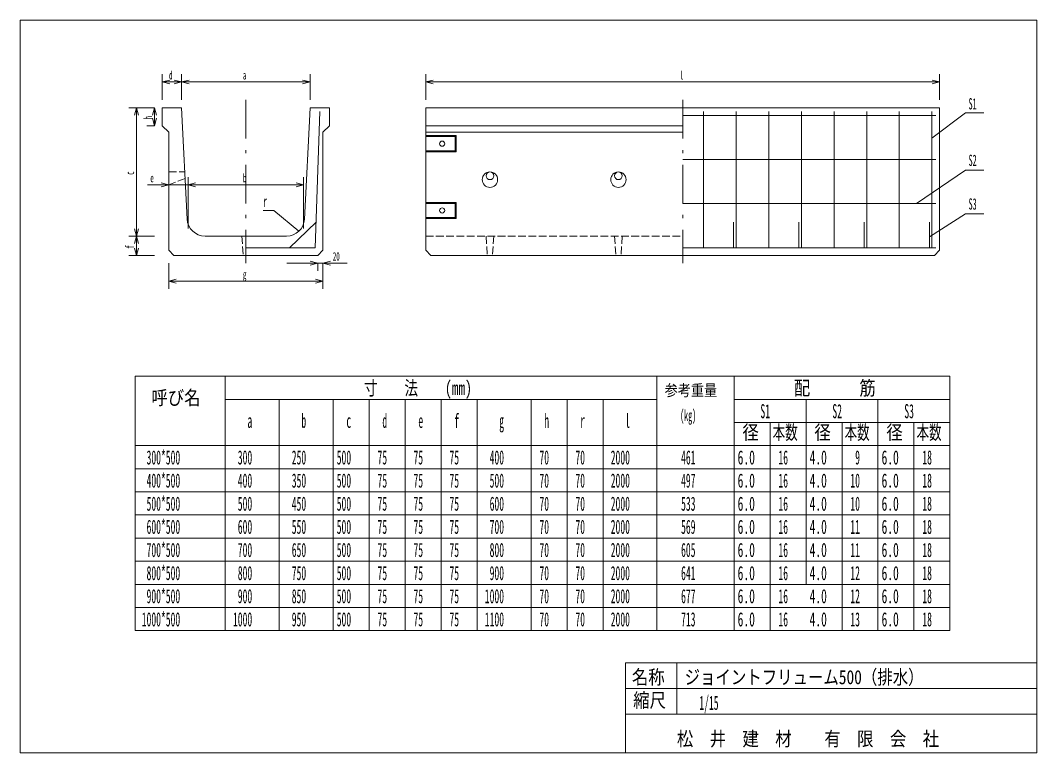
# Model space of a CAD drawing. Units: millimetres, scale not verified. Extents: x -25 to 3930, y 10 to 2860.
import ezdxf
from ezdxf.enums import TextEntityAlignment as Align

# ---------------------------------------------------------------- set-up
doc = ezdxf.new("R2010")
doc.units = ezdxf.units.MM
doc.header["$LTSCALE"] = 5
doc.linetypes.add('USER1', pattern=[8, 6, -2])
doc.linetypes.add('USER2', pattern=[50.5, 30, -9, 2.5, -9])
doc.layers.add('1', color=7, linetype='Continuous', lineweight=18)
doc.styles.add('ＭＳ ゴシック', font='')
doc.styles.get('ＭＳ ゴシック').set_extended_font_data('MS Gothic')

msp = doc.modelspace()

# ---------------------------------------------------------------- linework, layer by layer
at = {"layer": '1'}
for p, q in [((-25, 10), (-25, 2860)), ((-25, 2860), (3930, 2860)), ((3930, 2860), (3930, 310)), ((527.5, 2650), (527.5, 2550)), ((602.5, 2650), (602.5, 2550)), ((602.5, 2650), (602.5, 2550)), ((1102.5, 2650), (1102.5, 2550)), ((1552.5, 2650), (1552.5, 2550)), ((3552.5, 2650), (3552.5, 2550)), ((527.5, 2620), (556.478, 2627.765)), ((602.5, 2620), (527.5, 2620)), ((527.5, 2620), (556.478, 2612.235)), ((602.5, 2620), (573.522, 2627.765)), ((602.5, 2620), (573.522, 2612.235)), ((602.5, 2620), (631.478, 2627.765)), ((602.5, 2620), (1102.5, 2620)), ((602.5, 2620), (631.478, 2612.235)), ((1102.5, 2620), (1073.522, 2627.765)), ((1102.5, 2620), (1073.522, 2612.235)), ((1552.5, 2620), (1581.478, 2627.765)), ((1552.5, 2620), (3552.5, 2620)), ((1552.5, 2620), (1581.478, 2612.235)), ((3552.5, 2620), (3523.522, 2627.765)), ((3552.5, 2620), (3523.522, 2612.235)), ((397.5, 2520), (497.5, 2520)), ((427.5, 2520), (419.735, 2491.022)), ((427.5, 2520), (427.5, 2020)), ((427.5, 2520), (435.265, 2491.022)), ((467.5, 2520), (497.5, 2520)), ((497.5, 2520), (489.735, 2491.022)), ((497.5, 2520), (497.5, 2450)), ((497.5, 2520), (505.265, 2491.022)), ((527.5, 2520), (602.5, 2520)), ((527.5, 2520), (527.5, 2450)), ((602.5, 2520), (624.175, 2086.504)), ((1080.825, 2086.504), (1102.5, 2520)), ((1177.5, 2520), (1102.5, 2520)), ((1122.5, 1975), (1140, 2505)), ((1177.5, 2520), (1177.5, 2450)), ((1552.5, 2520), (3552.5, 2520)), ((1552.5, 2520), (1552.5, 1965)), ((2633.5, 2505), (2633.5, 1975)), ((2760.5, 1975), (2760.5, 2505)), ((2887.5, 2505), (2887.5, 1975)), ((3014.5, 1975), (3014.5, 2505)), ((3141.5, 2505), (3141.5, 1975)), ((3268.5, 1975), (3268.5, 2505)), ((3395.5, 2505), (3395.5, 1975)), ((3522.5, 1975), (3522.5, 2505)), ((3522.5, 2401.628), (3652.5, 2500)), ((3552.5, 2520), (3552.5, 1965)), ((3652.5, 2500), (3725, 2500)), ((497.5, 2450), (489.735, 2478.978)), ((497.5, 2450), (505.265, 2478.978)), ((3537.5, 2490), (2552.5, 2490)), ((467.5, 2450), (497.5, 2450)), ((527.5, 2450), (552.5, 2425)), ((552.5, 2425), (552.5, 1965)), ((1152.5, 2425), (1177.5, 2450)), ((1152.5, 2425), (1152.5, 1965)), ((1552.5, 2450), (2552.5, 2450)), ((2552.5, 2425), (1552.5, 2425)), ((1552.5, 2411.5), (1670.5, 2411.5)), ((1552.5, 2407.5), (1666.5, 2407.5)), ((1666.5, 2407.5), (1670.5, 2411.5)), ((1666.5, 2407.5), (1666.5, 2352.5)), ((1670.5, 2348.5), (1670.5, 2411.5)), ((1552.5, 2352.5), (1666.5, 2352.5)), ((1552.5, 2348.5), (1670.5, 2348.5)), ((1666.5, 2352.5), (1670.5, 2348.5)), ((2552.5, 2318), (3537.5, 2318)), ((3462.491, 2147), (3652.5, 2276.421)), ((3652.5, 2276.421), (3725, 2276.421)), ((747.5, 2220), (469.594, 2220)), ((552.5, 2220), (523.522, 2227.765)), ((552.5, 2220), (523.522, 2212.235)), ((552.5, 2250), (552.5, 2050)), ((627.5, 2250), (627.5, 2050)), ((627.5, 2250), (627.5, 2050)), ((627.5, 2220), (656.478, 2227.765)), ((627.5, 2220), (656.478, 2227.765)), ((627.5, 2220), (1077.5, 2220)), ((627.5, 2220), (656.478, 2212.235)), ((627.5, 2220), (656.478, 2212.235)), ((1077.5, 2220), (1048.522, 2227.765)), ((1077.5, 2220), (1048.522, 2212.235)), ((1077.5, 2250), (1077.5, 2050)), ((1552.5, 2151.5), (1670.5, 2151.5)), ((1552.5, 2147.5), (1666.5, 2147.5)), ((1666.5, 2147.5), (1670.5, 2151.5)), ((1666.5, 2147.5), (1666.5, 2092.5)), ((1670.5, 2151.5), (1670.5, 2088.5)), ((3537.5, 2147), (2552.5, 2147)), ((961.324, 2120), (920, 2120)), ((1058.754, 2038.901), (961.324, 2120)), ((3512.5, 2017.659), (3652.5, 2107.092)), ((3652.5, 2107.092), (3725, 2107.092)), ((1022.5, 1975), (1125.802, 2075)), ((1552.5, 2092.5), (1666.5, 2092.5)), ((1670.5, 2088.5), (1552.5, 2088.5)), ((1670.5, 2088.5), (1666.5, 2092.5)), ((2750.5, 2075), (2750.5, 1975)), ((3004.5, 2075), (3004.5, 1975)), ((3258.5, 2075), (3258.5, 1975)), ((3512.5, 2075), (3512.5, 1975)), ((397.5, 2020), (497.5, 2020)), ((397.5, 2020), (497.5, 2020)), ((427.5, 2020), (419.735, 2048.978)), ((427.5, 2020), (419.735, 1991.022)), ((427.5, 2020), (435.265, 2048.978)), ((427.5, 2020), (427.5, 1945)), ((427.5, 2020), (435.265, 1991.022)), ((694.087, 2020), (1010.913, 2020)), ((397.5, 1945), (497.5, 1945)), ((427.5, 1945), (419.735, 1973.978)), ((427.5, 1945), (435.265, 1973.978)), ((552.5, 1965), (572.5, 1945)), ((572.5, 1945), (1132.5, 1945)), ((852.5, 1975), (1122.5, 1975)), ((1132.5, 1945), (1152.5, 1965)), ((1552.5, 1965), (1572.5, 1945)), ((1572.5, 1945), (3532.5, 1945)), ((3537.5, 1975), (2552.5, 1975)), ((3552.5, 1965), (3532.5, 1945)), ((552.5, 1815), (552.5, 1915)), ((1247.277, 1915), (1012.5, 1915)), ((1132.5, 1915), (1103.522, 1922.765)), ((1132.5, 1915), (1103.522, 1907.235)), ((1132.5, 1885), (1132.5, 1915)), ((1152.5, 1915), (1181.478, 1922.765)), ((1152.5, 1815), (1152.5, 1915)), ((1152.5, 1885), (1152.5, 1915)), ((1152.5, 1915), (1181.478, 1907.235)), ((552.5, 1845), (581.478, 1852.765)), ((552.5, 1845), (1152.5, 1845)), ((552.5, 1845), (581.478, 1837.235)), ((1152.5, 1845), (1123.522, 1852.765)), ((1152.5, 1845), (1123.522, 1837.235)), ((422.5, 1475), (422.5, 1115)), ((422.5, 1475), (3592.5, 1475)), ((772.5, 1475), (772.5, 1115)), ((2452.5, 1475), (2452.5, 1115)), ((2752.5, 1475), (2752.5, 1115)), ((3592.5, 1475), (3592.5, 1115)), ((772.5, 1385), (912.5, 1385)), ((982.5, 1385), (772.5, 1385)), ((982.5, 1385), (1087.5, 1385)), ((982.5, 1385), (982.5, 485)), ((982.5, 1385), (982.5, 485)), ((1052.5, 1385), (1752.5, 1385)), ((1192.5, 1385), (1192.5, 1115)), ((1332.5, 1385), (1332.5, 1115)), ((1472.5, 1385), (1472.5, 1115)), ((1612.5, 1385), (1612.5, 1115)), ((1752.5, 1385), (1752.5, 485)), ((1962.5, 1385), (1752.5, 1385)), ((1822.5, 1385), (2102.5, 1385)), ((1962.5, 1385), (1962.5, 1115)), ((2102.5, 1115), (2102.5, 1385)), ((2102.5, 1385), (2242.5, 1385)), ((2242.5, 1385), (2452.5, 1385)), ((2242.5, 1385), (2242.5, 1115)), ((2752.5, 1385), (3312.5, 1385)), ((3032.5, 1385), (3032.5, 1295)), ((3312.5, 1385), (3592.5, 1385)), ((3312.5, 1385), (3312.5, 1295)), ((2752.5, 1295), (2822.5, 1295)), ((2822.5, 1295), (3312.5, 1295)), ((2892.5, 1295), (2892.5, 1115)), ((3032.5, 1295), (3032.5, 1115)), ((3172.5, 1295), (3172.5, 1115)), ((3312.5, 1295), (3592.5, 1295)), ((3312.5, 1295), (3312.5, 1115)), ((3452.5, 1295), (3452.5, 665)), ((422.5, 1205), (912.5, 1205)), ((772.5, 1205), (982.5, 1205)), ((982.5, 1205), (1087.5, 1205)), ((1052.5, 1205), (1752.5, 1205)), ((1962.5, 1205), (1752.5, 1205)), ((1822.5, 1205), (2102.5, 1205)), ((2102.5, 1205), (2242.5, 1205)), ((2242.5, 1205), (2452.5, 1205)), ((2452.5, 1205), (2752.5, 1205)), ((2752.5, 1205), (3312.5, 1205)), ((3312.5, 1205), (3592.5, 1205)), ((422.5, 1115), (912.5, 1115)), ((422.5, 1115), (422.5, 665)), ((772.5, 1115), (772.5, 665)), ((772.5, 1115), (982.5, 1115)), ((982.5, 1115), (1087.5, 1115)), ((1052.5, 1115), (1752.5, 1115)), ((1192.5, 1115), (1192.5, 665)), ((1332.5, 1115), (1332.5, 665)), ((1472.5, 1115), (1472.5, 665)), ((1612.5, 1115), (1612.5, 665)), ((1962.5, 1115), (1752.5, 1115)), ((1822.5, 1115), (2242.5, 1115)), ((1962.5, 1115), (1962.5, 665)), ((2102.5, 1115), (2102.5, 665)), ((2242.5, 1115), (3312.5, 1115)), ((2242.5, 1115), (2242.5, 665)), ((2452.5, 1115), (2452.5, 665)), ((2752.5, 1115), (2752.5, 665)), ((2892.5, 1115), (2892.5, 665)), ((3032.5, 1115), (3032.5, 665)), ((3172.5, 1115), (3172.5, 665)), ((3312.5, 665), (3312.5, 1115)), ((3312.5, 1115), (3592.5, 1115)), ((3592.5, 1115), (3592.5, 665)), ((422.5, 1025), (912.5, 1025)), ((772.5, 1025), (982.5, 1025)), ((982.5, 1025), (1087.5, 1025)), ((1052.5, 1025), (1752.5, 1025)), ((1962.5, 1025), (1752.5, 1025)), ((1822.5, 1025), (3312.5, 1025)), ((3312.5, 1025), (3592.5, 1025)), ((912.5, 935), (422.5, 935)), ((772.5, 935), (982.5, 935)), ((982.5, 935), (1087.5, 935)), ((1752.5, 935), (1052.5, 935)), ((1962.5, 935), (1752.5, 935)), ((3312.5, 935), (1822.5, 935)), ((3312.5, 935), (3592.5, 935)), ((422.5, 845), (912.5, 845)), ((772.5, 845), (982.5, 845)), ((982.5, 845), (1087.5, 845)), ((1052.5, 845), (1752.5, 845)), ((1962.5, 845), (1752.5, 845)), ((1822.5, 845), (3312.5, 845)), ((3312.5, 845), (3592.5, 845)), ((912.5, 755), (422.5, 755)), ((772.5, 755), (982.5, 755)), ((982.5, 755), (1087.5, 755)), ((1752.5, 755), (1052.5, 755)), ((1962.5, 755), (1752.5, 755)), ((3312.5, 755), (1822.5, 755)), ((3312.5, 755), (3592.5, 755)), ((422.5, 665), (912.5, 665)), ((422.5, 665), (422.5, 485)), ((772.5, 665), (772.5, 485)), ((982.5, 665), (772.5, 665)), ((982.5, 665), (1087.5, 665)), ((1052.5, 665), (1752.5, 665)), ((1192.5, 665), (1192.5, 485)), ((1332.5, 665), (1332.5, 485)), ((1472.5, 665), (1472.5, 485)), ((1612.5, 665), (1612.5, 485)), ((1962.5, 665), (1752.5, 665)), ((1752.5, 665), (1752.5, 485)), ((1822.5, 665), (3312.5, 665)), ((1962.5, 665), (1962.5, 485)), ((2102.5, 665), (2102.5, 485)), ((2242.5, 665), (2242.5, 485)), ((2452.5, 665), (2452.5, 485)), ((2752.5, 665), (2752.5, 485)), ((2892.5, 665), (2892.5, 485)), ((3172.5, 665), (3172.5, 485)), ((3592.5, 665), (3312.5, 665)), ((3312.5, 665), (3312.5, 485)), ((3452.5, 665), (3452.5, 485)), ((3592.5, 485), (3592.5, 665)), ((912.5, 575), (422.5, 575)), ((772.5, 575), (982.5, 575)), ((982.5, 575), (1087.5, 575)), ((1752.5, 575), (1052.5, 575)), ((1962.5, 575), (1752.5, 575)), ((3592.5, 575), (1822.5, 575)), ((422.5, 485), (912.5, 485)), ((982.5, 485), (772.5, 485)), ((982.5, 485), (1087.5, 485)), ((1052.5, 485), (1752.5, 485)), ((1752.5, 485), (1962.5, 485)), ((1822.5, 485), (3592.5, 485)), ((2330, 360), (2330, 160)), ((2330, 360), (3652.5, 360)), ((2530, 360), (2530, 160)), ((3652.5, 360), (3930, 360)), ((3930, 160), (3930, 310)), ((2730, 260), (2330, 260)), ((2730, 260), (3930, 260)), ((2330, 160), (2330, 10)), ((2330, 160), (3930, 160)), ((3930, 160), (3930, 10)), ((3930, 10), (-25, 10))]:
    msp.add_line(p, q, dxfattribs=at)
at = {"layer": '1', "linetype": 'USER2'}
for p, q in [((852.5, 2550), (852.5, 1915)), ((2552.5, 2550), (2552.5, 1915))]:
    msp.add_line(p, q, dxfattribs=at)
at = {"layer": '1', "linetype": 'USER1'}
for p, q in [((552.5, 2270), (615, 2270)), ((616.25, 2245), (552.5, 2220)), ((837.5, 2020), (842.5, 1945)), ((1552.5, 2020), (2552.5, 2020)), ((1787.5, 2020), (1792.5, 1945)), ((1817.5, 2020), (1812.5, 1945)), ((2287.5, 2020), (2292.5, 1945)), ((2317.5, 2020), (2312.5, 1945))]:
    msp.add_line(p, q, dxfattribs=at)
at = {"layer": '1'}
for centre, radius in [((1616.5, 2380), 10), ((1802.5, 2240), 30), ((1802.5, 2255), 15), ((2302.5, 2240), 30), ((2302.5, 2255), 15), ((1616.5, 2120), 10)]:
    msp.add_circle(centre, radius, dxfattribs=at)
for centre, start, end in [((694.087, 2090), 182.8624, 270), ((1010.913, 2090), 270, 357.13759)]:
    msp.add_arc(centre, 70, start, end, dxfattribs=at)

# ---------------------------------------------------------------- texts
at = {"layer": '1', "style": 'ＭＳ ゴシック'}
for s, height, width, p in [('d', 32.99, 0.5, (553.75, 2620)), ('a', 32.99, 0.5, (841.25, 2620)), ('l', 32.99, 0.5, (2541.25, 2620)), ('S1', 43.99, 0.5, (3665, 2500)), ('S2', 43.99, 0.5, (3665, 2280)), ('e', 32.99, 0.5, (480.844, 2220)), ('b', 32.99, 0.5, (841.25, 2220)), ('r', 43.99, 0.5, (920, 2120)), ('S3', 43.99, 0.5, (3665, 2110)), ('20', 32.99, 0.5, (1191.027, 1915)), ('g', 32.99, 0.5, (841.25, 1845)), ('寸\u3000\u3000法\u3000\u3000(mm)', 54.99, 0.7, (1312.5, 1385)), ('配\u3000\u3000\u3000筋', 54.99, 0.85, (2985, 1385)), ('呼び名', 54.99, 0.85, (485, 1347.5)), ('参考重量', 43.99, 0.85, (2482.5, 1385)), ('(kg)', 43.99, 0.5, (2542.5, 1287.5)), ('S1', 54.99, 0.5, (2855, 1295)), ('S2', 54.99, 0.5, (3135, 1295)), ('S3', 54.99, 0.5, (3415, 1295)), ('a', 54.99, 0.5, (858.75, 1257.5)), ('b', 54.99, 0.5, (1068.75, 1257.5)), ('c', 54.99, 0.5, (1243.75, 1257.5)), ('d', 54.99, 0.5, (1383.75, 1257.5)), ('e', 54.99, 0.5, (1523.75, 1257.5)), ('f', 54.99, 0.5, (1663.75, 1257.5)), ('g', 54.99, 0.5, (1838.75, 1257.5)), ('h', 54.99, 0.5, (2013.75, 1257.5)), ('r', 54.99, 0.5, (2153.75, 1257.5)), ('l', 54.99, 0.5, (2328.75, 1257.5)), ('径', 54.99, 0.85, (2785, 1212.5)), ('本数', 54.99, 0.65, (2902.5, 1212.5)), ('径', 54.99, 0.85, (3065, 1212.5)), ('本数', 54.99, 0.65, (3182.5, 1212.5)), ('径', 54.99, 0.85, (3345, 1212.5)), ('本数', 54.99, 0.65, (3462.5, 1212.5)), ('300*500', 54.99, 0.5, (466.25, 1115)), ('300', 54.99, 0.5, (821.25, 1115)), ('250', 54.99, 0.5, (1031.25, 1115)), ('500', 54.99, 0.5, (1206.25, 1115)), ('75', 54.99, 0.5, (1365, 1115)), ('75', 54.99, 0.5, (1505, 1115)), ('75', 54.99, 0.5, (1645, 1115)), ('400', 54.99, 0.5, (1801.25, 1115)), ('70', 54.99, 0.5, (1995, 1115)), ('70', 54.99, 0.5, (2135, 1115)), ('2000', 54.99, 0.5, (2272.5, 1115)), ('461', 54.99, 0.5, (2546.25, 1115)), ('6.0', 54.99, 0.6, (2766.25, 1115)), ('16', 54.99, 0.5, (2925, 1115)), ('4.0', 54.99, 0.6, (3046.25, 1115)), ('9', 54.99, 0.5, (3223.75, 1115)), ('6.0', 54.99, 0.6, (3326.25, 1115)), ('18', 54.99, 0.5, (3485, 1115)), ('400*500', 54.99, 0.5, (466.25, 1025)), ('400', 54.99, 0.5, (821.25, 1025)), ('350', 54.99, 0.5, (1031.25, 1025)), ('500', 54.99, 0.5, (1206.25, 1025)), ('75', 54.99, 0.5, (1365, 1025)), ('75', 54.99, 0.5, (1505, 1025)), ('75', 54.99, 0.5, (1645, 1025)), ('500', 54.99, 0.5, (1801.25, 1025)), ('70', 54.99, 0.5, (1995, 1025)), ('70', 54.99, 0.5, (2135, 1025)), ('2000', 54.99, 0.5, (2272.5, 1025)), ('497', 54.99, 0.5, (2546.25, 1025)), ('6.0', 54.99, 0.6, (2766.25, 1025)), ('16', 54.99, 0.5, (2925, 1025)), ('4.0', 54.99, 0.6, (3046.25, 1025)), ('10', 54.99, 0.5, (3205, 1025)), ('6.0', 54.99, 0.6, (3326.25, 1025)), ('18', 54.99, 0.5, (3485, 1025)), ('500*500', 54.99, 0.5, (466.25, 935)), ('500', 54.99, 0.5, (821.25, 935)), ('450', 54.99, 0.5, (1031.25, 935)), ('500', 54.99, 0.5, (1206.25, 935)), ('75', 54.99, 0.5, (1365, 935)), ('75', 54.99, 0.5, (1505, 935)), ('75', 54.99, 0.5, (1645, 935)), ('600', 54.99, 0.5, (1801.25, 935)), ('70', 54.99, 0.5, (1995, 935)), ('70', 54.99, 0.5, (2135, 935)), ('2000', 54.99, 0.5, (2272.5, 935)), ('533', 54.99, 0.5, (2546.25, 935)), ('6.0', 54.99, 0.6, (2766.25, 935)), ('16', 54.99, 0.5, (2925, 935)), ('4.0', 54.99, 0.6, (3046.25, 935)), ('10', 54.99, 0.5, (3205, 935)), ('6.0', 54.99, 0.6, (3326.25, 935)), ('18', 54.99, 0.5, (3485, 935)), ('600*500', 54.99, 0.5, (466.25, 845)), ('600', 54.99, 0.5, (821.25, 845)), ('550', 54.99, 0.5, (1031.25, 845)), ('500', 54.99, 0.5, (1206.25, 845)), ('75', 54.99, 0.5, (1365, 845)), ('75', 54.99, 0.5, (1505, 845)), ('75', 54.99, 0.5, (1645, 845)), ('700', 54.99, 0.5, (1801.25, 845)), ('70', 54.99, 0.5, (1995, 845)), ('70', 54.99, 0.5, (2135, 845)), ('2000', 54.99, 0.5, (2272.5, 845)), ('569', 54.99, 0.5, (2546.25, 845)), ('6.0', 54.99, 0.6, (2766.25, 845)), ('16', 54.99, 0.5, (2925, 845)), ('4.0', 54.99, 0.6, (3046.25, 845)), ('11', 54.99, 0.5, (3205, 845)), ('6.0', 54.99, 0.6, (3326.25, 845)), ('18', 54.99, 0.5, (3485, 845)), ('700*500', 54.99, 0.5, (466.25, 755)), ('700', 54.99, 0.5, (821.25, 755)), ('650', 54.99, 0.5, (1031.25, 755)), ('500', 54.99, 0.5, (1206.25, 755)), ('75', 54.99, 0.5, (1365, 755)), ('75', 54.99, 0.5, (1505, 755)), ('75', 54.99, 0.5, (1645, 755)), ('800', 54.99, 0.5, (1801.25, 755)), ('70', 54.99, 0.5, (1995, 755)), ('70', 54.99, 0.5, (2135, 755)), ('2000', 54.99, 0.5, (2272.5, 755)), ('605', 54.99, 0.5, (2546.25, 755)), ('6.0', 54.99, 0.6, (2766.25, 755)), ('16', 54.99, 0.5, (2925, 755)), ('4.0', 54.99, 0.6, (3046.25, 755)), ('11', 54.99, 0.5, (3205, 755)), ('6.0', 54.99, 0.6, (3326.25, 755)), ('18', 54.99, 0.5, (3485, 755)), ('800*500', 54.99, 0.5, (466.25, 665)), ('800', 54.99, 0.5, (821.25, 665)), ('750', 54.99, 0.5, (1031.25, 665)), ('500', 54.99, 0.5, (1206.25, 665)), ('75', 54.99, 0.5, (1365, 665)), ('75', 54.99, 0.5, (1505, 665)), ('75', 54.99, 0.5, (1645, 665)), ('900', 54.99, 0.5, (1801.25, 665)), ('70', 54.99, 0.5, (1995, 665)), ('70', 54.99, 0.5, (2135, 665)), ('2000', 54.99, 0.5, (2272.5, 665)), ('641', 54.99, 0.5, (2546.25, 665)), ('6.0', 54.99, 0.6, (2766.25, 665)), ('16', 54.99, 0.5, (2925, 665)), ('4.0', 54.99, 0.6, (3046.25, 665)), ('12', 54.99, 0.5, (3205, 665)), ('6.0', 54.99, 0.6, (3326.25, 665)), ('18', 54.99, 0.5, (3485, 665)), ('900*500', 54.99, 0.5, (466.25, 575)), ('900', 54.99, 0.5, (821.25, 575)), ('850', 54.99, 0.5, (1031.25, 575)), ('500', 54.99, 0.5, (1206.25, 575)), ('75', 54.99, 0.5, (1365, 575)), ('75', 54.99, 0.5, (1505, 575)), ('75', 54.99, 0.5, (1645, 575)), ('1000', 54.99, 0.5, (1782.5, 575)), ('70', 54.99, 0.5, (1995, 575)), ('70', 54.99, 0.5, (2135, 575)), ('2000', 54.99, 0.5, (2272.5, 575)), ('677', 54.99, 0.5, (2546.25, 575)), ('6.0', 54.99, 0.6, (2766.25, 575)), ('16', 54.99, 0.5, (2925, 575)), ('4.0', 54.99, 0.6, (3046.25, 575)), ('12', 54.99, 0.5, (3205, 575)), ('6.0', 54.99, 0.6, (3326.25, 575)), ('18', 54.99, 0.5, (3485, 575)), ('1000*500', 54.99, 0.5, (447.5, 485)), ('1000', 54.99, 0.5, (802.5, 485)), ('950', 54.99, 0.5, (1031.25, 485)), ('500', 54.99, 0.5, (1206.25, 485)), ('75', 54.99, 0.5, (1365, 485)), ('75', 54.99, 0.5, (1505, 485)), ('75', 54.99, 0.5, (1645, 485)), ('1100', 54.99, 0.5, (1782.5, 485)), ('70', 54.99, 0.5, (1995, 485)), ('70', 54.99, 0.5, (2135, 485)), ('2000', 54.99, 0.5, (2272.5, 485)), ('713', 54.99, 0.5, (2546.25, 485)), ('6.0', 54.99, 0.6, (2766.25, 485)), ('16', 54.99, 0.5, (2925, 485)), ('4.0', 54.99, 0.6, (3046.25, 485)), ('13', 54.99, 0.5, (3205, 485)), ('6.0', 54.99, 0.6, (3326.25, 485)), ('18', 54.99, 0.5, (3485, 485)), ('名称', 54.99, 0.85, (2355, 260)), ('ジョイントフリューム500（排水）', 54.99, 0.8, (2560, 260)), ('縮尺', 54.99, 0.85, (2360, 170)), ('1/15', 54.99, 0.5, (2617.322, 160)), ('松\u3000井\u3000建\u3000材\u3000\u3000有\u3000限\u3000会\u3000社', 54.99, 0.85, (2530, 20))]:
    msp.add_text(s, height=height, dxfattribs=dict(at, width=width)).set_placement(p, align=Align.BOTTOM_LEFT)
at = {"layer": '1', "style": 'ＭＳ ゴシック', "width": 0.5}
for s, p in [('h', (497.5, 2473.75)), ('c', (427.5, 2258.75)), ('f', (427.5, 1971.25))]:
    msp.add_text(s, height=32.99, rotation=90, dxfattribs=at).set_placement(p, align=Align.BOTTOM_LEFT)

doc.saveas('drawing.dxf')
